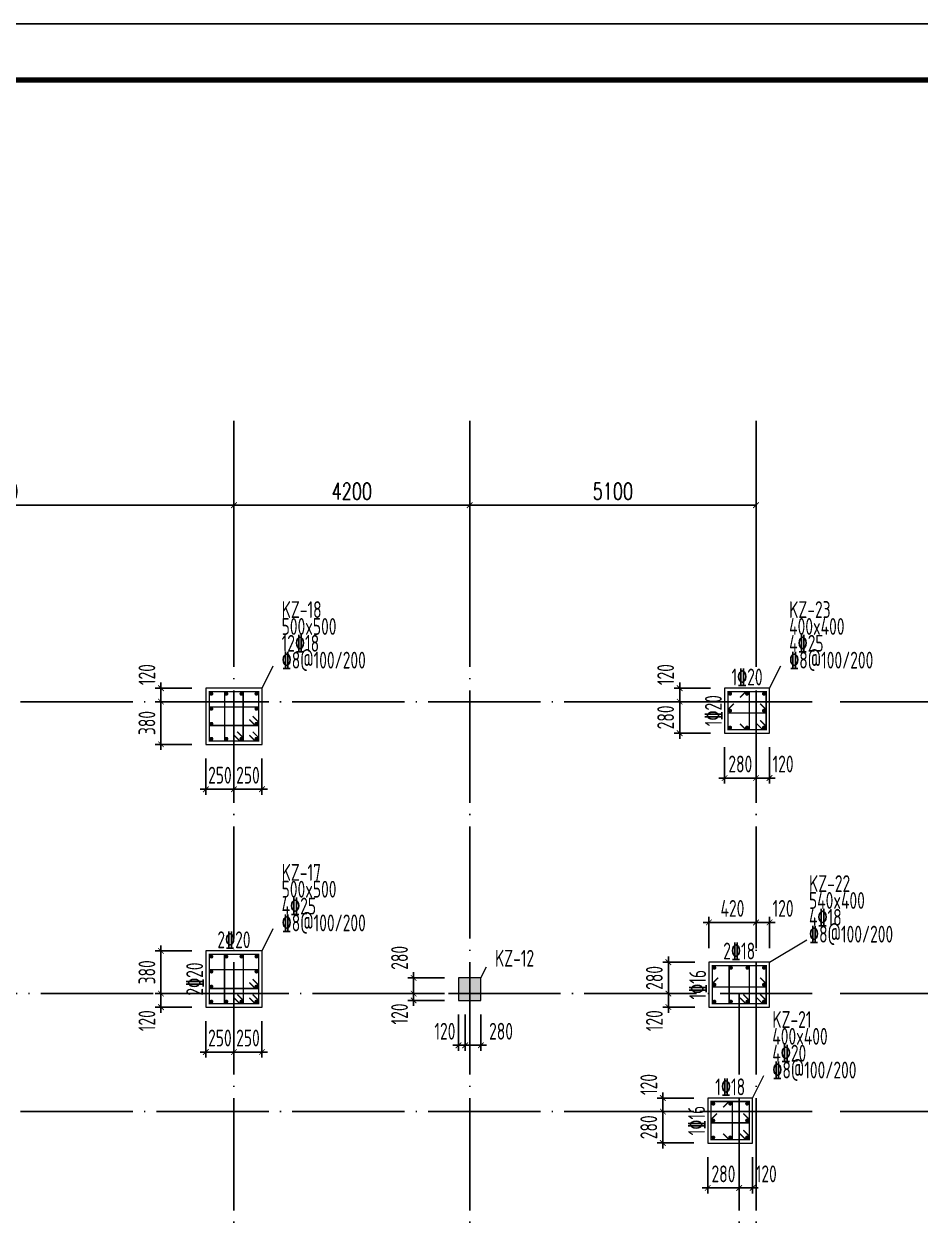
# Model space of a CAD drawing. Extents: x -638872 to -278819, y -139534 to 213996.
# Drawn here: x -492348 to -476383, y 28279 to 49531 of the extents above; entities that cross this region are included whole.
import ezdxf
from ezdxf.enums import TextEntityAlignment as Align

# ---------------------------------------------------------------- set-up
doc = ezdxf.new("R2010")
doc.units = 0
doc.header["$LTSCALE"] = 1000
doc.header["$MEASUREMENT"] = 0
doc.linetypes.add('DOTE', pattern=[2.42, 2, -0.2, 0.02, -0.2])
doc.layers.get('0').update_dxf_attribs({"linetype": 'CONTINUOUS'})
doc.layers.get('Defpoints').update_dxf_attribs({"linetype": 'CONTINUOUS'})
for name, color, linetype in [('AXIS', 171, 'CONTINUOUS'), ('DOTE', 14, 'DOTE'), ('S_PCOLUMHOOPBAR', 24, 'CONTINUOUS'), ('TK', 4, 'CONTINUOUS')]:
    doc.layers.add(name, color=color, linetype=linetype)
for name, color, linetype, lineweight in [('COLU', 7, 'CONTINUOUS', 0), ('COLU_DIM', 3, 'CONTINUOUS', 0), ('COLU_HATCH', 251, 'CONTINUOUS', 0), ('DIM', 3, 'CONTINUOUS', 0), ('S_PColumMainBar', 14, 'CONTINUOUS', 25), ('柱原位标注', 7, 'CONTINUOUS', 18), ('柱集中标注', 2, 'CONTINUOUS', 18)]:
    doc.layers.add(name, color=color, linetype=linetype, lineweight=lineweight)
doc.styles.add('_TCH_DIM_T3', font='SIMPLEX', dxfattribs={"width": 0.705882, "bigfont": 'GBCBIG'})
doc.styles.add('FromPkpm', font='Pkpmeng', dxfattribs={"width": 0.7, "bigfont": 'hztxt'})
doc.styles.add('TSSD_Dimension', font='tssdeng.shx', dxfattribs={"width": 0.7, "bigfont": 'hztxt.shx'})
doc.dimstyles.new('_TCH_ARCH&&100', dxfattribs={"dimtxt": 297.5, "dimasz": 100, "dimexe": 250, "dimexo": 300, "dimgap": 100, "dimtad": 1, "dimdec": 0, "dimzin": 0, "dimdsep": 46, "dimtxsty": '_TCH_DIM_T3', "dimblk": 'ARCHTICK', "dimcen": 0.09, "dimclrt": 7, "dimazin": 2, "dimtfac": 1, "dimtdec": 0, "dimtix": 1, "dimtmove": 2, "dimatfit": 3, "dimfxl": 0, "dimtolj": 1, "dimtzin": 0, "dimarcsym": 0})
doc.dimstyles.new('TSSD_100_100', dxfattribs={"dimtxt": 300, "dimasz": 100, "dimexe": 100, "dimexo": 250, "dimgap": 100, "dimtad": 1, "dimdec": 0, "dimzin": 0, "dimdsep": 46, "dimtxsty": 'TSSD_Dimension', "dimblk": 'ARCHTICK', "dimblk1": 'ARCHTICK', "dimblk2": 'ARCHTICK', "dimcen": 0, "dimdle": 100, "dimclrt": 7, "dimadec": 0, "dimazin": 0, "dimtfac": 1, "dimtdec": 0, "dimtix": 1, "dimtmove": 2, "dimatfit": 3, "dimfxl": 0, "dimtolj": 1, "dimtzin": 0, "dimarcsym": 0})
doc.dimstyles.new('TSSD_50_100', dxfattribs={"dimtxt": 300, "dimasz": 100, "dimexe": 100, "dimexo": 250, "dimgap": 100, "dimtad": 1, "dimdec": 0, "dimlfac": 0.5, "dimzin": 0, "dimdsep": 46, "dimtxsty": 'TSSD_Dimension', "dimblk": 'ARCHTICK', "dimblk1": 'ARCHTICK', "dimblk2": 'ARCHTICK', "dimcen": 0, "dimdle": 100, "dimclrt": 7, "dimadec": 0, "dimazin": 0, "dimtfac": 1, "dimtdec": 0, "dimtix": 1, "dimtmove": 2, "dimatfit": 3, "dimfxl": 0, "dimtolj": 1, "dimtzin": 0, "dimarcsym": 0})

# ---------------------------------------------------------------- blocks, each defined once
blk = doc.blocks.new('_ArchTick')
at = {"color": 0, "linetype": 'ByBlock', "const_width": 0.15}
blk.add_lwpolyline([(-0.5, -0.5), (0.5, 0.5)], dxfattribs=at)
blk = doc.blocks.new('*D213')
at = {"layer": 'COLU_DIM', "color": 0, "lineweight": -2}
for p, q in [((-479866, 36649), (-479866, 35999)), ((-479306, 36649), (-479306, 35999)), ((-479866, 36099), (-479966, 36099)), ((-479866, 36099), (-479306, 36099)), ((-479306, 36099), (-479206, 36099))]:
    blk.add_line(p, q, dxfattribs=at)
at = {"layer": 'Defpoints', "color": 0}
for p in [(-479866, 36899), (-479306, 36899), (-479306, 36099)]:
    blk.add_point(p, dxfattribs=at)
at = {"layer": 'COLU_DIM', "color": 0, "lineweight": -2, "xscale": 100, "yscale": 100, "zscale": 100}
blk.add_blockref('_ArchTick', (-479866, 36099), dxfattribs=at)
at = {"layer": 'COLU_DIM', "color": 0, "lineweight": -2, "xscale": 100, "yscale": 100, "zscale": 100, "rotation": 180}
blk.add_blockref('_ArchTick', (-479306, 36099), dxfattribs=at)
at = {"layer": 'COLU_DIM', "color": 7, "insert": (-479586, 36349), "char_height": 300, "attachment_point": 5, "style": 'TSSD_Dimension'}
blk.add_mtext('\\A1;280', dxfattribs=at)
blk = doc.blocks.new('*D214')
at = {"layer": 'COLU_DIM', "color": 0, "lineweight": -2}
for p, q in [((-479306, 36649), (-479306, 35999)), ((-479066, 36649), (-479066, 35999)), ((-479406, 36099), (-478966, 36099))]:
    blk.add_line(p, q, dxfattribs=at)
at = {"layer": 'Defpoints', "color": 0}
for p in [(-479306, 36899), (-479066, 36899), (-479066, 36099)]:
    blk.add_point(p, dxfattribs=at)
at = {"layer": 'COLU_DIM', "color": 0, "lineweight": -2, "xscale": 100, "yscale": 100, "zscale": 100, "rotation": 180}
blk.add_blockref('_ArchTick', (-479306, 36099), dxfattribs=at)
at = {"layer": 'COLU_DIM', "color": 0, "lineweight": -2, "xscale": 100, "yscale": 100, "zscale": 100}
blk.add_blockref('_ArchTick', (-479066, 36099), dxfattribs=at)
at = {"layer": 'COLU_DIM', "color": 7, "insert": (-478824, 36349), "char_height": 300, "attachment_point": 5, "style": 'TSSD_Dimension'}
blk.add_mtext('\\A1;120', dxfattribs=at)
blk = doc.blocks.new('*D215')
at = {"layer": 'COLU_DIM', "color": 0, "lineweight": -2}
for p, q in [((-480116, 37459), (-480766, 37459)), ((-480666, 37459), (-480666, 37559)), ((-480666, 36899), (-480666, 37459)), ((-480116, 36899), (-480766, 36899)), ((-480666, 36899), (-480666, 36799))]:
    blk.add_line(p, q, dxfattribs=at)
at = {"layer": 'Defpoints', "color": 0}
for p in [(-480666, 37459), (-479866, 37459), (-479866, 36899)]:
    blk.add_point(p, dxfattribs=at)
at = {"layer": 'COLU_DIM', "color": 0, "lineweight": -2, "xscale": 100, "yscale": 100, "zscale": 100}
for p, rotation in [((-480666, 37459), 270), ((-480666, 36899), 90)]:
    blk.add_blockref('_ArchTick', p, dxfattribs=dict(at, rotation=rotation))
at = {"layer": 'COLU_DIM', "color": 7, "insert": (-480916, 37179), "char_height": 300, "attachment_point": 5, "rotation": 90, "style": 'TSSD_Dimension'}
blk.add_mtext('\\A1;280', dxfattribs=at)
blk = doc.blocks.new('*D216')
at = {"layer": 'COLU_DIM', "color": 0, "lineweight": -2}
for p, q in [((-480116, 37699), (-480766, 37699)), ((-480666, 37359), (-480666, 37799)), ((-480116, 37459), (-480766, 37459))]:
    blk.add_line(p, q, dxfattribs=at)
at = {"layer": 'Defpoints', "color": 0}
for p in [(-480666, 37699), (-479866, 37699), (-479866, 37459)]:
    blk.add_point(p, dxfattribs=at)
at = {"layer": 'COLU_DIM', "color": 0, "lineweight": -2, "xscale": 100, "yscale": 100, "zscale": 100}
for p, rotation in [((-480666, 37699), 90), ((-480666, 37459), 270)]:
    blk.add_blockref('_ArchTick', p, dxfattribs=dict(at, rotation=rotation))
at = {"layer": 'COLU_DIM', "color": 7, "insert": (-480916, 37941), "char_height": 300, "attachment_point": 5, "rotation": 90, "style": 'TSSD_Dimension'}
blk.add_mtext('\\A1;120', dxfattribs=at)
blk = doc.blocks.new('*D217')
at = {"layer": 'COLU_DIM', "color": 0, "lineweight": -2}
for p, q in [((-489106, 36449), (-489106, 35799)), ((-488606, 36449), (-488606, 35799)), ((-489106, 35899), (-489206, 35899)), ((-489106, 35899), (-488606, 35899)), ((-488606, 35899), (-488506, 35899))]:
    blk.add_line(p, q, dxfattribs=at)
at = {"layer": 'Defpoints', "color": 0}
for p in [(-489106, 36699), (-488606, 36699), (-488606, 35899)]:
    blk.add_point(p, dxfattribs=at)
at = {"layer": 'COLU_DIM', "color": 0, "lineweight": -2, "xscale": 100, "yscale": 100, "zscale": 100}
blk.add_blockref('_ArchTick', (-489106, 35899), dxfattribs=at)
at = {"layer": 'COLU_DIM', "color": 0, "lineweight": -2, "xscale": 100, "yscale": 100, "zscale": 100, "rotation": 180}
blk.add_blockref('_ArchTick', (-488606, 35899), dxfattribs=at)
at = {"layer": 'COLU_DIM', "color": 7, "insert": (-488856, 36149), "char_height": 300, "attachment_point": 5, "style": 'TSSD_Dimension'}
blk.add_mtext('\\A1;250', dxfattribs=at)
blk = doc.blocks.new('*D218')
at = {"layer": 'COLU_DIM', "color": 0, "lineweight": -2}
for p, q in [((-488606, 36449), (-488606, 35799)), ((-488106, 36449), (-488106, 35799)), ((-488606, 35899), (-488706, 35899)), ((-488606, 35899), (-488106, 35899)), ((-488106, 35899), (-488006, 35899))]:
    blk.add_line(p, q, dxfattribs=at)
at = {"layer": 'Defpoints', "color": 0}
for p in [(-488606, 36699), (-488106, 36699), (-488106, 35899)]:
    blk.add_point(p, dxfattribs=at)
at = {"layer": 'COLU_DIM', "color": 0, "lineweight": -2, "xscale": 100, "yscale": 100, "zscale": 100}
blk.add_blockref('_ArchTick', (-488606, 35899), dxfattribs=at)
at = {"layer": 'COLU_DIM', "color": 0, "lineweight": -2, "xscale": 100, "yscale": 100, "zscale": 100, "rotation": 180}
blk.add_blockref('_ArchTick', (-488106, 35899), dxfattribs=at)
at = {"layer": 'COLU_DIM', "color": 7, "insert": (-488356, 36149), "char_height": 300, "attachment_point": 5, "style": 'TSSD_Dimension'}
blk.add_mtext('\\A1;250', dxfattribs=at)
blk = doc.blocks.new('*D219')
at = {"layer": 'COLU_DIM', "color": 0, "lineweight": -2}
for p, q in [((-489356, 37459), (-490006, 37459)), ((-489906, 36599), (-489906, 37559)), ((-489356, 36699), (-490006, 36699))]:
    blk.add_line(p, q, dxfattribs=at)
at = {"layer": 'Defpoints', "color": 0}
for p in [(-489906, 37459), (-489106, 37459), (-489106, 36699)]:
    blk.add_point(p, dxfattribs=at)
at = {"layer": 'COLU_DIM', "color": 0, "lineweight": -2, "xscale": 100, "yscale": 100, "zscale": 100}
for p, rotation in [((-489906, 37459), 90), ((-489906, 36699), 270)]:
    blk.add_blockref('_ArchTick', p, dxfattribs=dict(at, rotation=rotation))
at = {"layer": 'COLU_DIM', "color": 7, "insert": (-490156, 37079), "char_height": 300, "attachment_point": 5, "rotation": 90, "style": 'TSSD_Dimension'}
blk.add_mtext('\\A1;380', dxfattribs=at)
blk = doc.blocks.new('*D220')
at = {"layer": 'COLU_DIM', "color": 0, "lineweight": -2}
for p, q in [((-489356, 37699), (-490006, 37699)), ((-489906, 37359), (-489906, 37799)), ((-489356, 37459), (-490006, 37459))]:
    blk.add_line(p, q, dxfattribs=at)
at = {"layer": 'Defpoints', "color": 0}
for p in [(-489906, 37699), (-489106, 37699), (-489106, 37459)]:
    blk.add_point(p, dxfattribs=at)
at = {"layer": 'COLU_DIM', "color": 0, "lineweight": -2, "xscale": 100, "yscale": 100, "zscale": 100}
for p, rotation in [((-489906, 37699), 90), ((-489906, 37459), 270)]:
    blk.add_blockref('_ArchTick', p, dxfattribs=dict(at, rotation=rotation))
at = {"layer": 'COLU_DIM', "color": 7, "insert": (-490156, 37941), "char_height": 300, "attachment_point": 5, "rotation": 90, "style": 'TSSD_Dimension'}
blk.add_mtext('\\A1;120', dxfattribs=at)
blk = doc.blocks.new('*D245')
at = {"layer": 'COLU_DIM', "color": 0, "lineweight": -2}
for p, q in [((-480166, 29349), (-480166, 28699)), ((-479606, 29349), (-479606, 28699)), ((-480166, 28799), (-480266, 28799)), ((-480166, 28799), (-479606, 28799)), ((-479606, 28799), (-479506, 28799))]:
    blk.add_line(p, q, dxfattribs=at)
at = {"layer": 'Defpoints', "color": 0}
for p in [(-480166, 29599), (-479606, 29599), (-479606, 28799)]:
    blk.add_point(p, dxfattribs=at)
at = {"layer": 'COLU_DIM', "color": 0, "lineweight": -2, "xscale": 100, "yscale": 100, "zscale": 100}
blk.add_blockref('_ArchTick', (-480166, 28799), dxfattribs=at)
at = {"layer": 'COLU_DIM', "color": 0, "lineweight": -2, "xscale": 100, "yscale": 100, "zscale": 100, "rotation": 180}
blk.add_blockref('_ArchTick', (-479606, 28799), dxfattribs=at)
at = {"layer": 'COLU_DIM', "color": 7, "insert": (-479886, 29049), "char_height": 300, "attachment_point": 5, "style": 'TSSD_Dimension'}
blk.add_mtext('\\A1;280', dxfattribs=at)
blk = doc.blocks.new('*D246')
at = {"layer": 'COLU_DIM', "color": 0, "lineweight": -2}
for p, q in [((-479606, 29349), (-479606, 28699)), ((-479366, 29349), (-479366, 28699)), ((-479706, 28799), (-479266, 28799))]:
    blk.add_line(p, q, dxfattribs=at)
at = {"layer": 'Defpoints', "color": 0}
for p in [(-479606, 29599), (-479366, 29599), (-479366, 28799)]:
    blk.add_point(p, dxfattribs=at)
at = {"layer": 'COLU_DIM', "color": 0, "lineweight": -2, "xscale": 100, "yscale": 100, "zscale": 100, "rotation": 180}
blk.add_blockref('_ArchTick', (-479606, 28799), dxfattribs=at)
at = {"layer": 'COLU_DIM', "color": 0, "lineweight": -2, "xscale": 100, "yscale": 100, "zscale": 100}
blk.add_blockref('_ArchTick', (-479366, 28799), dxfattribs=at)
at = {"layer": 'COLU_DIM', "color": 7, "insert": (-479124, 29049), "char_height": 300, "attachment_point": 5, "style": 'TSSD_Dimension'}
blk.add_mtext('\\A1;120', dxfattribs=at)
blk = doc.blocks.new('*D247')
at = {"layer": 'COLU_DIM', "color": 0, "lineweight": -2}
for p, q in [((-480966, 30159), (-480966, 30259)), ((-480416, 30159), (-481066, 30159)), ((-480966, 29599), (-480966, 30159)), ((-480416, 29599), (-481066, 29599)), ((-480966, 29599), (-480966, 29499))]:
    blk.add_line(p, q, dxfattribs=at)
at = {"layer": 'Defpoints', "color": 0}
for p in [(-480966, 30159), (-480166, 30159), (-480166, 29599)]:
    blk.add_point(p, dxfattribs=at)
at = {"layer": 'COLU_DIM', "color": 0, "lineweight": -2, "xscale": 100, "yscale": 100, "zscale": 100}
for p, rotation in [((-480966, 30159), 270), ((-480966, 29599), 90)]:
    blk.add_blockref('_ArchTick', p, dxfattribs=dict(at, rotation=rotation))
at = {"layer": 'COLU_DIM', "color": 7, "insert": (-481216, 29879), "char_height": 300, "attachment_point": 5, "rotation": 90, "style": 'TSSD_Dimension'}
blk.add_mtext('\\A1;280', dxfattribs=at)
blk = doc.blocks.new('*D248')
at = {"layer": 'COLU_DIM', "color": 0, "lineweight": -2}
for p, q in [((-480416, 30399), (-481066, 30399)), ((-480966, 30059), (-480966, 30499)), ((-480416, 30159), (-481066, 30159))]:
    blk.add_line(p, q, dxfattribs=at)
at = {"layer": 'Defpoints', "color": 0}
for p in [(-480966, 30399), (-480166, 30399), (-480166, 30159)]:
    blk.add_point(p, dxfattribs=at)
at = {"layer": 'COLU_DIM', "color": 0, "lineweight": -2, "xscale": 100, "yscale": 100, "zscale": 100}
for p, rotation in [((-480966, 30399), 90), ((-480966, 30159), 270)]:
    blk.add_blockref('_ArchTick', p, dxfattribs=dict(at, rotation=rotation))
at = {"layer": 'COLU_DIM', "color": 7, "insert": (-481216, 30641), "char_height": 300, "attachment_point": 5, "rotation": 90, "style": 'TSSD_Dimension'}
blk.add_mtext('\\A1;120', dxfattribs=at)
blk = doc.blocks.new('*D249')
at = {"layer": 'COLU_DIM', "color": 0, "lineweight": -2}
for p, q in [((-489106, 31769), (-489106, 31119)), ((-488606, 31769), (-488606, 31119)), ((-489106, 31219), (-489206, 31219)), ((-489106, 31219), (-488606, 31219)), ((-488606, 31219), (-488506, 31219))]:
    blk.add_line(p, q, dxfattribs=at)
at = {"layer": 'Defpoints', "color": 0}
for p in [(-489106, 32019), (-488606, 32019), (-488606, 31219)]:
    blk.add_point(p, dxfattribs=at)
at = {"layer": 'COLU_DIM', "color": 0, "lineweight": -2, "xscale": 100, "yscale": 100, "zscale": 100}
blk.add_blockref('_ArchTick', (-489106, 31219), dxfattribs=at)
at = {"layer": 'COLU_DIM', "color": 0, "lineweight": -2, "xscale": 100, "yscale": 100, "zscale": 100, "rotation": 180}
blk.add_blockref('_ArchTick', (-488606, 31219), dxfattribs=at)
at = {"layer": 'COLU_DIM', "color": 7, "insert": (-488856, 31469), "char_height": 300, "attachment_point": 5, "style": 'TSSD_Dimension'}
blk.add_mtext('\\A1;250', dxfattribs=at)
blk = doc.blocks.new('*D250')
at = {"layer": 'COLU_DIM', "color": 0, "lineweight": -2}
for p, q in [((-488606, 31769), (-488606, 31119)), ((-488106, 31769), (-488106, 31119)), ((-488606, 31219), (-488706, 31219)), ((-488606, 31219), (-488106, 31219)), ((-488106, 31219), (-488006, 31219))]:
    blk.add_line(p, q, dxfattribs=at)
at = {"layer": 'Defpoints', "color": 0}
for p in [(-488606, 32019), (-488106, 32019), (-488106, 31219)]:
    blk.add_point(p, dxfattribs=at)
at = {"layer": 'COLU_DIM', "color": 0, "lineweight": -2, "xscale": 100, "yscale": 100, "zscale": 100}
blk.add_blockref('_ArchTick', (-488606, 31219), dxfattribs=at)
at = {"layer": 'COLU_DIM', "color": 0, "lineweight": -2, "xscale": 100, "yscale": 100, "zscale": 100, "rotation": 180}
blk.add_blockref('_ArchTick', (-488106, 31219), dxfattribs=at)
at = {"layer": 'COLU_DIM', "color": 7, "insert": (-488356, 31469), "char_height": 300, "attachment_point": 5, "style": 'TSSD_Dimension'}
blk.add_mtext('\\A1;250', dxfattribs=at)
blk = doc.blocks.new('*D251')
at = {"layer": 'COLU_DIM', "color": 0, "lineweight": -2}
for p, q in [((-489356, 33019), (-490006, 33019)), ((-489906, 33119), (-489906, 32159)), ((-489356, 32259), (-490006, 32259))]:
    blk.add_line(p, q, dxfattribs=at)
at = {"layer": 'Defpoints', "color": 0}
for p in [(-489106, 33019), (-489906, 32259), (-489106, 32259)]:
    blk.add_point(p, dxfattribs=at)
at = {"layer": 'COLU_DIM', "color": 0, "lineweight": -2, "xscale": 100, "yscale": 100, "zscale": 100}
for p, rotation in [((-489906, 33019), 90), ((-489906, 32259), 270)]:
    blk.add_blockref('_ArchTick', p, dxfattribs=dict(at, rotation=rotation))
at = {"layer": 'COLU_DIM', "color": 7, "insert": (-490156, 32639), "char_height": 300, "attachment_point": 5, "rotation": 90, "style": 'TSSD_Dimension'}
blk.add_mtext('\\A1;380', dxfattribs=at)
blk = doc.blocks.new('*D252')
at = {"layer": 'COLU_DIM', "color": 0, "lineweight": -2}
for p, q in [((-489906, 32359), (-489906, 31919)), ((-489356, 32259), (-490006, 32259)), ((-489356, 32019), (-490006, 32019))]:
    blk.add_line(p, q, dxfattribs=at)
at = {"layer": 'Defpoints', "color": 0}
for p in [(-489106, 32259), (-489906, 32019), (-489106, 32019)]:
    blk.add_point(p, dxfattribs=at)
at = {"layer": 'COLU_DIM', "color": 0, "lineweight": -2, "xscale": 100, "yscale": 100, "zscale": 100}
for p, rotation in [((-489906, 32259), 90), ((-489906, 32019), 270)]:
    blk.add_blockref('_ArchTick', p, dxfattribs=dict(at, rotation=rotation))
at = {"layer": 'COLU_DIM', "color": 7, "insert": (-490156, 31777), "char_height": 300, "attachment_point": 5, "rotation": 90, "style": 'TSSD_Dimension'}
blk.add_mtext('\\A1;120', dxfattribs=at)
blk = doc.blocks.new('*D402')
at = {"layer": 'COLU_DIM', "color": 0, "lineweight": -2}
for p, q in [((-484606, 31889), (-484606, 31239)), ((-484486, 31889), (-484486, 31239)), ((-484606, 31339), (-484706, 31339)), ((-484606, 31339), (-484486, 31339)), ((-484486, 31339), (-484386, 31339))]:
    blk.add_line(p, q, dxfattribs=at)
at = {"layer": 'Defpoints', "color": 0}
for p in [(-484606, 32139), (-484486, 32139), (-484486, 31339)]:
    blk.add_point(p, dxfattribs=at)
at = {"layer": 'COLU_DIM', "color": 0, "lineweight": -2, "xscale": 100, "yscale": 100, "zscale": 100}
blk.add_blockref('_ArchTick', (-484606, 31339), dxfattribs=at)
at = {"layer": 'COLU_DIM', "color": 0, "lineweight": -2, "xscale": 100, "yscale": 100, "zscale": 100, "rotation": 180}
blk.add_blockref('_ArchTick', (-484486, 31339), dxfattribs=at)
at = {"layer": 'COLU_DIM', "color": 7, "insert": (-484848, 31589), "char_height": 300, "attachment_point": 5, "style": 'TSSD_Dimension'}
blk.add_mtext('\\A1;120', dxfattribs=at)
blk = doc.blocks.new('*D403')
at = {"layer": 'COLU_DIM', "color": 0, "lineweight": -2}
for p, q in [((-484486, 31889), (-484486, 31239)), ((-484206, 31889), (-484206, 31239)), ((-484586, 31339), (-484106, 31339))]:
    blk.add_line(p, q, dxfattribs=at)
at = {"layer": 'Defpoints', "color": 0}
for p in [(-484486, 32139), (-484206, 32139), (-484206, 31339)]:
    blk.add_point(p, dxfattribs=at)
at = {"layer": 'COLU_DIM', "color": 0, "lineweight": -2, "xscale": 100, "yscale": 100, "zscale": 100, "rotation": 180}
blk.add_blockref('_ArchTick', (-484486, 31339), dxfattribs=at)
at = {"layer": 'COLU_DIM', "color": 0, "lineweight": -2, "xscale": 100, "yscale": 100, "zscale": 100}
blk.add_blockref('_ArchTick', (-484206, 31339), dxfattribs=at)
at = {"layer": 'COLU_DIM', "color": 7, "insert": (-483848, 31589), "char_height": 300, "attachment_point": 5, "style": 'TSSD_Dimension'}
blk.add_mtext('\\A1;280', dxfattribs=at)
blk = doc.blocks.new('*D404')
at = {"layer": 'COLU_DIM', "color": 0, "lineweight": -2}
for p, q in [((-485406, 32259), (-485406, 32359)), ((-484856, 32259), (-485506, 32259)), ((-484856, 32139), (-485506, 32139)), ((-485406, 32139), (-485406, 32259)), ((-485406, 32139), (-485406, 32039))]:
    blk.add_line(p, q, dxfattribs=at)
at = {"layer": 'Defpoints', "color": 0}
for p in [(-485406, 32259), (-484606, 32259), (-484606, 32139)]:
    blk.add_point(p, dxfattribs=at)
at = {"layer": 'COLU_DIM', "color": 0, "lineweight": -2, "xscale": 100, "yscale": 100, "zscale": 100}
for p, rotation in [((-485406, 32259), 270), ((-485406, 32139), 90)]:
    blk.add_blockref('_ArchTick', p, dxfattribs=dict(at, rotation=rotation))
at = {"layer": 'COLU_DIM', "color": 7, "insert": (-485656, 31897), "char_height": 300, "attachment_point": 5, "rotation": 90, "style": 'TSSD_Dimension'}
blk.add_mtext('\\A1;120', dxfattribs=at)
blk = doc.blocks.new('*D405')
at = {"layer": 'COLU_DIM', "color": 0, "lineweight": -2}
for p, q in [((-484856, 32539), (-485506, 32539)), ((-485406, 32159), (-485406, 32639)), ((-484856, 32259), (-485506, 32259))]:
    blk.add_line(p, q, dxfattribs=at)
at = {"layer": 'Defpoints', "color": 0}
for p in [(-485406, 32539), (-484606, 32539), (-484606, 32259)]:
    blk.add_point(p, dxfattribs=at)
at = {"layer": 'COLU_DIM', "color": 0, "lineweight": -2, "xscale": 100, "yscale": 100, "zscale": 100}
for p, rotation in [((-485406, 32539), 90), ((-485406, 32259), 270)]:
    blk.add_blockref('_ArchTick', p, dxfattribs=dict(at, rotation=rotation))
at = {"layer": 'COLU_DIM', "color": 7, "insert": (-485656, 32897), "char_height": 300, "attachment_point": 5, "rotation": 90, "style": 'TSSD_Dimension'}
blk.add_mtext('\\A1;280', dxfattribs=at)
blk = doc.blocks.new('GeYuanFrame_12066454', base_point=(18.76, 4.34))
at = {"layer": 'TK'}
blk.add_line((43.76, 414.34), (751.76, 414.34), dxfattribs=at)
blk.add_lwpolyline([(18.76, 424.34), (761.76, 424.34), (761.76, 4.34), (18.76, 4.34), (18.76, 424.34)], dxfattribs=at)
at = {"layer": 'TK', "const_width": 1}
blk.add_lwpolyline([(751.76, 414.34), (43.76, 414.34), (43.76, 14.34), (751.76, 14.34)], close=True, dxfattribs=at)
blk = doc.blocks.new('*D594')
at = {"layer": 'Defpoints', "color": 0}
for p in [(-479306, 33527), (-480146, 32819), (-479306, 32819)]:
    blk.add_point(p, dxfattribs=at)
at = {"layer": 'DIM', "color": 0, "lineweight": -2}
for p, q in [((-480146, 33069), (-480146, 33627)), ((-479306, 33069), (-479306, 33627)), ((-480246, 33527), (-479206, 33527))]:
    blk.add_line(p, q, dxfattribs=at)
at = {"layer": 'DIM', "color": 0, "lineweight": -2, "xscale": 100, "yscale": 100, "zscale": 100, "rotation": 180}
blk.add_blockref('_ArchTick', (-480146, 33527), dxfattribs=at)
at = {"layer": 'DIM', "color": 0, "lineweight": -2, "xscale": 100, "yscale": 100, "zscale": 100}
blk.add_blockref('_ArchTick', (-479306, 33527), dxfattribs=at)
at = {"layer": 'DIM', "color": 7, "insert": (-479726, 33777), "char_height": 300, "attachment_point": 5, "style": 'TSSD_Dimension'}
blk.add_mtext('\\A1;420', dxfattribs=at)
blk = doc.blocks.new('*D595')
at = {"layer": 'Defpoints', "color": 0}
for p in [(-479066, 33527), (-479306, 32819), (-479066, 32819)]:
    blk.add_point(p, dxfattribs=at)
at = {"layer": 'DIM', "color": 0, "lineweight": -2}
for p, q in [((-479306, 33069), (-479306, 33627)), ((-479066, 33069), (-479066, 33627)), ((-479406, 33527), (-478966, 33527))]:
    blk.add_line(p, q, dxfattribs=at)
at = {"layer": 'DIM', "color": 0, "lineweight": -2, "xscale": 100, "yscale": 100, "zscale": 100, "rotation": 180}
blk.add_blockref('_ArchTick', (-479306, 33527), dxfattribs=at)
at = {"layer": 'DIM', "color": 0, "lineweight": -2, "xscale": 100, "yscale": 100, "zscale": 100}
blk.add_blockref('_ArchTick', (-479066, 33527), dxfattribs=at)
at = {"layer": 'DIM', "color": 7, "insert": (-478824, 33777), "char_height": 300, "attachment_point": 5, "style": 'TSSD_Dimension'}
blk.add_mtext('\\A1;120', dxfattribs=at)
blk = doc.blocks.new('*D596')
at = {"layer": 'Defpoints', "color": 0}
for p in [(-480867, 32259), (-480146, 32259), (-480146, 32019)]:
    blk.add_point(p, dxfattribs=at)
at = {"layer": 'DIM', "color": 0, "lineweight": -2}
for p, q in [((-480867, 31919), (-480867, 32359)), ((-480396, 32259), (-480967, 32259)), ((-480396, 32019), (-480967, 32019))]:
    blk.add_line(p, q, dxfattribs=at)
at = {"layer": 'DIM', "color": 0, "lineweight": -2, "xscale": 100, "yscale": 100, "zscale": 100}
for p, rotation in [((-480867, 32259), 90), ((-480867, 32019), 270)]:
    blk.add_blockref('_ArchTick', p, dxfattribs=dict(at, rotation=rotation))
at = {"layer": 'DIM', "color": 7, "insert": (-481117, 31777), "char_height": 300, "attachment_point": 5, "rotation": 90, "style": 'TSSD_Dimension'}
blk.add_mtext('\\A1;120', dxfattribs=at)
blk = doc.blocks.new('*D597')
at = {"layer": 'Defpoints', "color": 0}
for p in [(-480867, 32819), (-480146, 32819), (-480146, 32259)]:
    blk.add_point(p, dxfattribs=at)
at = {"layer": 'DIM', "color": 0, "lineweight": -2}
for p, q in [((-480396, 32819), (-480967, 32819)), ((-480867, 32819), (-480867, 32919)), ((-480867, 32259), (-480867, 32819)), ((-480396, 32259), (-480967, 32259)), ((-480867, 32259), (-480867, 32159))]:
    blk.add_line(p, q, dxfattribs=at)
at = {"layer": 'DIM', "color": 0, "lineweight": -2, "xscale": 100, "yscale": 100, "zscale": 100}
for p, rotation in [((-480867, 32819), 270), ((-480867, 32259), 90)]:
    blk.add_blockref('_ArchTick', p, dxfattribs=dict(at, rotation=rotation))
at = {"layer": 'DIM', "color": 7, "insert": (-481117, 32539), "char_height": 300, "attachment_point": 5, "rotation": 90, "style": 'TSSD_Dimension'}
blk.add_mtext('\\A1;280', dxfattribs=at)
blk = doc.blocks.new('*D670')
at = {"layer": 'AXIS', "color": 0, "lineweight": -2}
for p, q in [((-497006, 38759), (-497006, 41209)), ((-488606, 38759), (-488606, 41209)), ((-497006, 40959), (-488606, 40959))]:
    blk.add_line(p, q, dxfattribs=at)
at = {"layer": 'Defpoints', "color": 0}
for p in [(-488606, 40959), (-497006, 38459), (-488606, 38459)]:
    blk.add_point(p, dxfattribs=at)
at = {"layer": 'AXIS', "color": 0, "lineweight": -2, "xscale": 100, "yscale": 100, "zscale": 100, "rotation": 180}
blk.add_blockref('_ArchTick', (-497006, 40959), dxfattribs=at)
at = {"layer": 'AXIS', "color": 0, "lineweight": -2, "xscale": 100, "yscale": 100, "zscale": 100}
blk.add_blockref('_ArchTick', (-488606, 40959), dxfattribs=at)
at = {"layer": 'AXIS', "color": 7, "insert": (-492806, 41207), "char_height": 297.5, "attachment_point": 5, "style": '_TCH_DIM_T3'}
blk.add_mtext('\\A1;8400', dxfattribs=at)
blk = doc.blocks.new('*D671')
at = {"layer": 'AXIS', "color": 0, "lineweight": -2}
for p, q in [((-488606, 38759), (-488606, 41209)), ((-484406, 38759), (-484406, 41209)), ((-488606, 40959), (-484406, 40959))]:
    blk.add_line(p, q, dxfattribs=at)
at = {"layer": 'Defpoints', "color": 0}
for p in [(-484406, 40959), (-488606, 38459), (-484406, 38459)]:
    blk.add_point(p, dxfattribs=at)
at = {"layer": 'AXIS', "color": 0, "lineweight": -2, "xscale": 100, "yscale": 100, "zscale": 100, "rotation": 180}
blk.add_blockref('_ArchTick', (-488606, 40959), dxfattribs=at)
at = {"layer": 'AXIS', "color": 0, "lineweight": -2, "xscale": 100, "yscale": 100, "zscale": 100}
blk.add_blockref('_ArchTick', (-484406, 40959), dxfattribs=at)
at = {"layer": 'AXIS', "color": 7, "insert": (-486506, 41207), "char_height": 297.5, "attachment_point": 5, "style": '_TCH_DIM_T3'}
blk.add_mtext('\\A1;4200', dxfattribs=at)
blk = doc.blocks.new('*D672')
at = {"layer": 'AXIS', "color": 0, "lineweight": -2}
for p, q in [((-484406, 38759), (-484406, 41209)), ((-479306, 38759), (-479306, 41209)), ((-484406, 40959), (-479306, 40959))]:
    blk.add_line(p, q, dxfattribs=at)
at = {"layer": 'Defpoints', "color": 0}
for p in [(-479306, 40959), (-484406, 38459), (-479306, 38459)]:
    blk.add_point(p, dxfattribs=at)
at = {"layer": 'AXIS', "color": 0, "lineweight": -2, "xscale": 100, "yscale": 100, "zscale": 100, "rotation": 180}
blk.add_blockref('_ArchTick', (-484406, 40959), dxfattribs=at)
at = {"layer": 'AXIS', "color": 0, "lineweight": -2, "xscale": 100, "yscale": 100, "zscale": 100}
blk.add_blockref('_ArchTick', (-479306, 40959), dxfattribs=at)
at = {"layer": 'AXIS', "color": 7, "insert": (-481856, 41207), "char_height": 297.5, "attachment_point": 5, "style": '_TCH_DIM_T3'}
blk.add_mtext('\\A1;5100', dxfattribs=at)

msp = doc.modelspace()

# ---------------------------------------------------------------- hatches: boundary and pattern name
at = {"layer": 'COLU_HATCH'}
msp.add_hatch(color=256, dxfattribs=at).paths.add_polyline_path([(-484205.89, 32138.61), (-484205.89, 32538.61), (-484605.89, 32538.61), (-484605.89, 32138.61)])

# ---------------------------------------------------------------- linework, layer by layer
at = {"layer": 'AXIS'}
for p, q in [((-488605.89, 38458.61), (-488605.89, 42458.61)), ((-484405.89, 38458.61), (-484405.89, 42458.61)), ((-479305.89, 38458.61), (-479305.89, 42458.61)), ((-477805.89, 37458.61), (-473805.89, 37458.61)), ((-477805.89, 32258.61), (-473805.89, 32258.61)), ((-477805.89, 30158.61), (-473805.89, 30158.61))]:
    msp.add_line(p, q, dxfattribs=at)
at = {"layer": 'COLU'}
for points in [[(-488105.89, 36698.61), (-488105.89, 37698.61), (-489105.89, 37698.61), (-489105.89, 36698.61)], [(-479065.89, 36898.61), (-479065.89, 37698.61), (-479865.89, 37698.61), (-479865.89, 36898.61)], [(-488105.89, 32018.61), (-488105.89, 33018.61), (-489105.89, 33018.61), (-489105.89, 32018.61)], [(-479065.89, 32018.61), (-479065.89, 32818.61), (-480145.89, 32818.61), (-480145.89, 32018.61)], [(-484205.89, 32138.61), (-484205.89, 32538.61), (-484605.89, 32538.61), (-484605.89, 32138.61)], [(-479365.89, 29598.61), (-479365.89, 30398.61), (-480165.89, 30398.61), (-480165.89, 29598.61)]]:
    msp.add_lwpolyline(points, close=True, dxfattribs=at)
at = {"layer": 'DOTE', "color": 8, "linetype": 'DOTE'}
for p, q in [((-488605.89, 23558.61), (-488605.89, 38458.61)), ((-484405.89, 23558.61), (-484405.89, 38458.61)), ((-479305.89, 23558.61), (-479305.89, 38458.61)), ((-478305.89, 37458.61), (-523505.89, 37458.61)), ((-523505.89, 32258.61), (-478305.89, 32258.61)), ((-479605.89, 23558.61), (-479605.89, 32258.61)), ((-478305.89, 30158.61), (-523505.89, 30158.61))]:
    msp.add_line(p, q, dxfattribs=at)
at = {"layer": 'S_PCOLUMHOOPBAR', "ltscale": 2, "const_width": 25}
for points in [[(-488331.95, 36864.67), (-488225.89, 36758.61), (-488165.89, 36758.61), (-488165.89, 36818.61), (-488165.89, 36758.61), (-488165.89, 37638.61), (-489045.89, 37638.61), (-489045.89, 36758.61), (-488225.89, 36758.61), (-488165.89, 36758.61), (-488165.89, 36818.61), (-488271.95, 36924.67)], [(-488607.95, 36864.67), (-488501.89, 36758.61), (-488441.89, 36758.61), (-488441.89, 36818.61), (-488441.89, 36758.61), (-488441.89, 37638.61), (-488769.89, 37638.61), (-488769.89, 36758.61), (-488501.89, 36758.61), (-488441.89, 36758.61), (-488441.89, 36818.61), (-488547.95, 36924.67)], [(-479291.95, 37064.67), (-479185.89, 36958.61), (-479125.89, 36958.61), (-479125.89, 37018.61), (-479125.89, 36958.61), (-479125.89, 37638.61), (-479805.89, 37638.61), (-479805.89, 36958.61), (-479185.89, 36958.61), (-479125.89, 36958.61), (-479125.89, 37018.61), (-479231.95, 37124.67)], [(-479591.95, 37064.67), (-479485.89, 36958.61), (-479425.89, 36958.61), (-479425.89, 37638.61), (-479485.89, 37638.61), (-479591.95, 37532.54)], [(-479699.82, 37424.67), (-479805.89, 37318.61), (-479805.89, 37258.61), (-479125.89, 37258.61), (-479125.89, 37318.61), (-479231.95, 37424.67)], [(-488331.95, 37140.67), (-488225.89, 37034.61), (-488165.89, 37034.61), (-488165.89, 37094.61), (-488165.89, 37034.61), (-488165.89, 37362.61), (-489045.89, 37362.61), (-489045.89, 37034.61), (-488225.89, 37034.61), (-488165.89, 37034.61), (-488165.89, 37094.61), (-488271.95, 37200.67)], [(-488331.95, 32184.67), (-488225.89, 32078.61), (-488165.89, 32078.61), (-488165.89, 32138.61), (-488165.89, 32078.61), (-488165.89, 32958.61), (-489045.89, 32958.61), (-489045.89, 32078.61), (-488225.89, 32078.61), (-488165.89, 32078.61), (-488165.89, 32138.61), (-488271.95, 32244.67)], [(-488603.95, 32184.67), (-488497.89, 32078.61), (-488437.89, 32078.61), (-488437.89, 32138.61), (-488437.89, 32078.61), (-488437.89, 32958.61), (-488773.89, 32958.61), (-488773.89, 32078.61), (-488497.89, 32078.61), (-488437.89, 32078.61), (-488437.89, 32138.61), (-488543.95, 32244.67)], [(-479291.95, 32184.67), (-479185.89, 32078.61), (-479125.89, 32078.61), (-479125.89, 32138.61), (-479125.89, 32078.61), (-479125.89, 32758.61), (-480085.89, 32758.61), (-480085.89, 32078.61), (-479185.89, 32078.61), (-479125.89, 32078.61), (-479125.89, 32138.61), (-479231.95, 32244.67)], [(-479593.29, 32184.67), (-479487.22, 32078.61), (-479427.22, 32078.61), (-479427.22, 32138.61), (-479427.22, 32078.61), (-479427.22, 32758.61), (-479784.56, 32758.61), (-479784.56, 32078.61), (-479487.22, 32078.61), (-479427.22, 32078.61), (-479427.22, 32138.61), (-479533.29, 32244.67)], [(-488331.95, 32456.67), (-488225.89, 32350.61), (-488165.89, 32350.61), (-488165.89, 32410.61), (-488165.89, 32350.61), (-488165.89, 32686.61), (-489045.89, 32686.61), (-489045.89, 32350.61), (-488225.89, 32350.61), (-488165.89, 32350.61), (-488165.89, 32410.61), (-488271.95, 32516.67)], [(-479979.82, 32544.67), (-480085.89, 32438.61), (-480085.89, 32378.61), (-479125.89, 32378.61), (-479125.89, 32438.61), (-479231.95, 32544.67)], [(-479591.95, 29764.67), (-479485.89, 29658.61), (-479425.89, 29658.61), (-479425.89, 29718.61), (-479425.89, 29658.61), (-479425.89, 30338.61), (-480105.89, 30338.61), (-480105.89, 29658.61), (-479485.89, 29658.61), (-479425.89, 29658.61), (-479425.89, 29718.61), (-479531.95, 29824.67)], [(-479891.95, 29764.67), (-479785.89, 29658.61), (-479725.89, 29658.61), (-479725.89, 30338.61), (-479785.89, 30338.61), (-479891.95, 30232.54)], [(-479999.82, 30124.67), (-480105.89, 30018.61), (-480105.89, 29958.61), (-479425.89, 29958.61), (-479425.89, 30018.61), (-479531.95, 30124.67)]]:
    msp.add_lwpolyline(points, dxfattribs=at)
at = {"layer": 'S_PColumMainBar', "ltscale": 2, "const_width": 35}
for points in [[(-488989.39, 37599.61, 1), (-489024.39, 37599.61, 1)], [(-488722.06, 37599.61, 1), (-488757.06, 37599.61, 1)], [(-488454.72, 37599.61, 1), (-488489.72, 37599.61, 1)], [(-488187.39, 37599.61, 1), (-488222.39, 37599.61, 1)], [(-479749.39, 37599.61, 1), (-479784.39, 37599.61, 1)], [(-479448.39, 37599.61, 1), (-479483.39, 37599.61, 1)], [(-479147.39, 37599.61, 1), (-479182.39, 37599.61, 1)], [(-488989.39, 37332.27, 1), (-489024.39, 37332.27, 1)], [(-488187.39, 37332.27, 1), (-488222.39, 37332.27, 1)], [(-479749.39, 37298.61, 1), (-479784.39, 37298.61, 1)], [(-479147.39, 37298.61, 1), (-479182.39, 37298.61, 1)], [(-488989.39, 37064.94, 1), (-489024.39, 37064.94, 1)], [(-488187.39, 37064.94, 1), (-488222.39, 37064.94, 1)], [(-479749.39, 36997.61, 1), (-479784.39, 36997.61, 1)], [(-479448.39, 36997.61, 1), (-479483.39, 36997.61, 1)], [(-479147.39, 36997.61, 1), (-479182.39, 36997.61, 1)], [(-488989.39, 36797.61, 1), (-489024.39, 36797.61, 1)], [(-488722.06, 36797.61, 1), (-488757.06, 36797.61, 1)], [(-488454.72, 36797.61, 1), (-488489.72, 36797.61, 1)], [(-488187.39, 36797.61, 1), (-488222.39, 36797.61, 1)], [(-488989.39, 32919.61, 1), (-489024.39, 32919.61, 1)], [(-488722.06, 32919.61, 1), (-488757.06, 32919.61, 1)], [(-488454.72, 32919.61, 1), (-488489.72, 32919.61, 1)], [(-488187.39, 32919.61, 1), (-488222.39, 32919.61, 1)], [(-480029.39, 32719.61, 1), (-480064.39, 32719.61, 1)], [(-479735.39, 32719.61, 1), (-479770.39, 32719.61, 1)], [(-479441.39, 32719.61, 1), (-479476.39, 32719.61, 1)], [(-479147.39, 32719.61, 1), (-479182.39, 32719.61, 1)], [(-488989.39, 32652.27, 1), (-489024.39, 32652.27, 1)], [(-488187.39, 32652.27, 1), (-488222.39, 32652.27, 1)], [(-488989.39, 32384.94, 1), (-489024.39, 32384.94, 1)], [(-488187.39, 32384.94, 1), (-488222.39, 32384.94, 1)], [(-480029.39, 32418.61, 1), (-480064.39, 32418.61, 1)], [(-479147.39, 32418.61, 1), (-479182.39, 32418.61, 1)], [(-488989.39, 32117.61, 1), (-489024.39, 32117.61, 1)], [(-488722.06, 32117.61, 1), (-488757.06, 32117.61, 1)], [(-488454.72, 32117.61, 1), (-488489.72, 32117.61, 1)], [(-488187.39, 32117.61, 1), (-488222.39, 32117.61, 1)], [(-480029.39, 32117.61, 1), (-480064.39, 32117.61, 1)], [(-479735.39, 32117.61, 1), (-479770.39, 32117.61, 1)], [(-479441.39, 32117.61, 1), (-479476.39, 32117.61, 1)], [(-479147.39, 32117.61, 1), (-479182.39, 32117.61, 1)], [(-480049.39, 30299.61, 1), (-480084.39, 30299.61, 1)], [(-479748.39, 30299.61, 1), (-479783.39, 30299.61, 1)], [(-479447.39, 30299.61, 1), (-479482.39, 30299.61, 1)], [(-480049.39, 29998.61, 1), (-480084.39, 29998.61, 1)], [(-479447.39, 29998.61, 1), (-479482.39, 29998.61, 1)], [(-480049.39, 29697.61, 1), (-480084.39, 29697.61, 1)], [(-479748.39, 29697.61, 1), (-479783.39, 29697.61, 1)], [(-479447.39, 29697.61, 1), (-479482.39, 29697.61, 1)]]:
    msp.add_lwpolyline(points, format="xyb", close=True, dxfattribs=at)
at = {"layer": '柱集中标注', "lineweight": 18, "ltscale": 2}
for p, q in [((-488105.89, 37698.61), (-487905.89, 38098.61)), ((-479065.89, 37698.61), (-478865.89, 38098.61)), ((-488105.89, 33018.61), (-487905.89, 33418.61)), ((-479065.89, 32818.61), (-478400.44, 33218.61)), ((-479365.89, 30398.61), (-479165.89, 30798.61))]:
    msp.add_line(p, q, dxfattribs=at)
at = {"layer": '柱集中标注', "lineweight": 18, "ltscale": 1}
msp.add_line((-484205.89, 32538.61), (-484105.89, 32738.61), dxfattribs=at)

# ---------------------------------------------------------------- block references
at = {"layer": 'COLU_HATCH', "xscale": 100, "yscale": 100, "zscale": 100}
msp.add_blockref('GeYuanFrame_12066454', (-533145.38, 7530.67), dxfattribs=at)

# ---------------------------------------------------------------- texts
at = {"layer": '柱原位标注', "lineweight": 25, "style": 'FromPkpm', "width": 0.7}
for s, rotation, p in [('1\x8420', 0.000002, (-479465.89, 37748.61)), ('1\x8420', 90, (-479915.89, 37298.61)), ('2\x8420', 0.000003, (-488605.89, 33068.61)), ('2\x8418', 0.000003, (-479605.89, 32868.61)), ('2\x8420', 90, (-489155.89, 32518.61)), ('1\x8416', 90, (-480195.89, 32418.61)), ('1\x8418', 0.000002, (-479765.89, 30448.61)), ('1\x8416', 90, (-480215.89, 29998.61))]:
    msp.add_text(s, height=300, rotation=rotation, dxfattribs=at).set_placement(p, align=Align.CENTER)
at = {"layer": '柱集中标注', "lineweight": 25, "style": 'FromPkpm', "width": 0.7}
for s, p in [('KZ-18', (-487755.89, 38948.61)), ('KZ-23', (-478715.89, 38948.61)), ('500x500', (-487755.89, 38648.61)), ('400x400', (-478715.89, 38648.61)), ('12\x8418', (-487755.89, 38348.61)), ('4\x8425', (-478715.89, 38348.61)), ('\x848@100/200', (-487755.89, 38048.61)), ('\x848@100/200', (-478715.89, 38048.61)), ('KZ-17', (-487755.89, 34268.61)), ('500x500', (-487755.89, 33968.61)), ('KZ-22', (-478362.19, 34068.61)), ('540x400', (-478362.19, 33768.61)), ('4\x8425', (-487755.89, 33668.61)), ('\x848@100/200', (-487755.89, 33368.61)), ('4\x8418', (-478362.19, 33468.61)), ('\x848@100/200', (-478362.19, 33168.61)), ('KZ-12', (-483955.89, 32738.61)), ('KZ-21', (-479015.89, 31648.61)), ('400x400', (-479015.89, 31348.61)), ('4\x8420', (-479015.89, 31048.61)), ('\x848@100/200', (-479015.89, 30748.61))]:
    msp.add_text(s, height=300, dxfattribs=at).set_placement(p)

# ---------------------------------------------------------------- dimensions: what is measured, and where the dimension line sits
at = {"layer": 'AXIS'}
for p1, p2, text, picture, middle in [((-497005.89, 38458.61), (-488605.89, 38458.61), '8400', '*D670', (-492805.89, 41207.36)), ((-488605.89, 38458.61), (-484405.89, 38458.61), '4200', '*D671', (-486505.89, 41207.36)), ((-484405.89, 38458.61), (-479305.89, 38458.61), '5100', '*D672', (-481855.89, 41207.36))]:
    dim = msp.add_aligned_dim(p1=p1, p2=p2, distance=2500, text=text, dimstyle='_TCH_ARCH&&100', dxfattribs=at)
    dim.commit()
    dim.dimension.update_dxf_attribs({"geometry": picture, "text_midpoint": middle})
at = {"layer": 'COLU_DIM'}
for base, p1, p2, dimstyle, picture, middle in [((-489905.89, 37698.61), (-489105.89, 37458.61), (-489105.89, 37698.61), 'TSSD_50_100', '*D220', (-490155.89, 37940.53)), ((-480665.89, 37698.61), (-479865.89, 37458.61), (-479865.89, 37698.61), 'TSSD_50_100', '*D216', (-480915.89, 37940.53)), ((-485405.89, 32538.61), (-484605.89, 32258.61), (-484605.89, 32538.61), 'TSSD_100_100', '*D405', (-485655.89, 32896.68)), ((-489905.89, 32018.61), (-489105.89, 32258.61), (-489105.89, 32018.61), 'TSSD_50_100', '*D252', (-490155.89, 31776.68)), ((-485405.89, 32258.61), (-484605.89, 32138.61), (-484605.89, 32258.61), 'TSSD_100_100', '*D404', (-485655.89, 31896.68)), ((-480965.89, 30398.61), (-480165.89, 30158.61), (-480165.89, 30398.61), 'TSSD_50_100', '*D248', (-481215.89, 30640.53))]:
    dim = msp.add_linear_dim(base=base, p1=p1, p2=p2, angle=270, dimstyle=dimstyle, dxfattribs=at)
    dim.commit()
    dim.dimension.update_dxf_attribs({"geometry": picture, "text_midpoint": middle, "dimtype": 128})
for base, p1, p2, picture, middle in [((-489905.89, 37458.61), (-489105.89, 36698.61), (-489105.89, 37458.61), '*D219', (-490155.89, 37078.61)), ((-480665.89, 37458.61), (-479865.89, 36898.61), (-479865.89, 37458.61), '*D215', (-480915.89, 37178.61)), ((-489905.89, 32258.61), (-489105.89, 33018.61), (-489105.89, 32258.61), '*D251', (-490155.89, 32638.61)), ((-480965.89, 30158.61), (-480165.89, 29598.61), (-480165.89, 30158.61), '*D247', (-481215.89, 29878.61))]:
    dim = msp.add_linear_dim(base=base, p1=p1, p2=p2, angle=270, dimstyle='TSSD_50_100', dxfattribs=at)
    dim.commit()
    dim.dimension.update_dxf_attribs({"geometry": picture, "text_midpoint": middle})
for base, p1, p2, picture, middle in [((-479305.89, 36098.61), (-479865.89, 36898.61), (-479305.89, 36898.61), '*D213', (-479585.89, 36348.61)), ((-488605.89, 35898.61), (-489105.89, 36698.61), (-488605.89, 36698.61), '*D217', (-488855.89, 36148.61)), ((-488105.89, 35898.61), (-488605.89, 36698.61), (-488105.89, 36698.61), '*D218', (-488355.89, 36148.61)), ((-488605.89, 31218.61), (-489105.89, 32018.61), (-488605.89, 32018.61), '*D249', (-488855.89, 31468.61)), ((-488105.89, 31218.61), (-488605.89, 32018.61), (-488105.89, 32018.61), '*D250', (-488355.89, 31468.61)), ((-479605.89, 28798.61), (-480165.89, 29598.61), (-479605.89, 29598.61), '*D245', (-479885.89, 29048.61))]:
    dim = msp.add_linear_dim(base=base, p1=p1, p2=p2, dimstyle='TSSD_50_100', dxfattribs=at)
    dim.commit()
    dim.dimension.update_dxf_attribs({"geometry": picture, "text_midpoint": middle})
for base, p1, p2, dimstyle, picture, middle in [((-479065.89, 36098.61), (-479305.89, 36898.61), (-479065.89, 36898.61), 'TSSD_50_100', '*D214', (-478823.97, 36348.61)), ((-484485.89, 31338.61), (-484605.89, 32138.61), (-484485.89, 32138.61), 'TSSD_100_100', '*D402', (-484847.81, 31588.61)), ((-484205.89, 31338.61), (-484485.89, 32138.61), (-484205.89, 32138.61), 'TSSD_100_100', '*D403', (-483847.81, 31588.61)), ((-479365.89, 28798.61), (-479605.89, 29598.61), (-479365.89, 29598.61), 'TSSD_50_100', '*D246', (-479123.97, 29048.61))]:
    dim = msp.add_linear_dim(base=base, p1=p1, p2=p2, dimstyle=dimstyle, dxfattribs=at)
    dim.commit()
    dim.dimension.update_dxf_attribs({"geometry": picture, "text_midpoint": middle, "dimtype": 128})
at = {"layer": 'DIM'}
dim = msp.add_linear_dim(base=(-479305.89, 33527.19), p1=(-480145.89, 32818.61), p2=(-479305.89, 32818.61), dimstyle='TSSD_50_100', dxfattribs=at)
dim.commit()
dim.dimension.update_dxf_attribs({"geometry": '*D594', "text_midpoint": (-479725.89, 33777.19)})
dim = msp.add_linear_dim(base=(-479065.89, 33527.19), p1=(-479305.89, 32818.61), p2=(-479065.89, 32818.61), dimstyle='TSSD_50_100', dxfattribs=at)
dim.commit()
dim.dimension.update_dxf_attribs({"geometry": '*D595', "text_midpoint": (-478823.97, 33777.19), "dimtype": 128})
dim = msp.add_linear_dim(base=(-480867.4, 32818.61), p1=(-480145.89, 32258.61), p2=(-480145.89, 32818.61), angle=90, dimstyle='TSSD_50_100', dxfattribs=at)
dim.commit()
dim.dimension.update_dxf_attribs({"geometry": '*D597', "text_midpoint": (-481117.4, 32538.61)})
dim = msp.add_linear_dim(base=(-480867.4, 32258.61), p1=(-480145.89, 32018.61), p2=(-480145.89, 32258.61), angle=90, dimstyle='TSSD_50_100', dxfattribs=at)
dim.commit()
dim.dimension.update_dxf_attribs({"geometry": '*D596', "text_midpoint": (-481117.4, 31776.68), "dimtype": 128})

doc.saveas('drawing.dxf')
